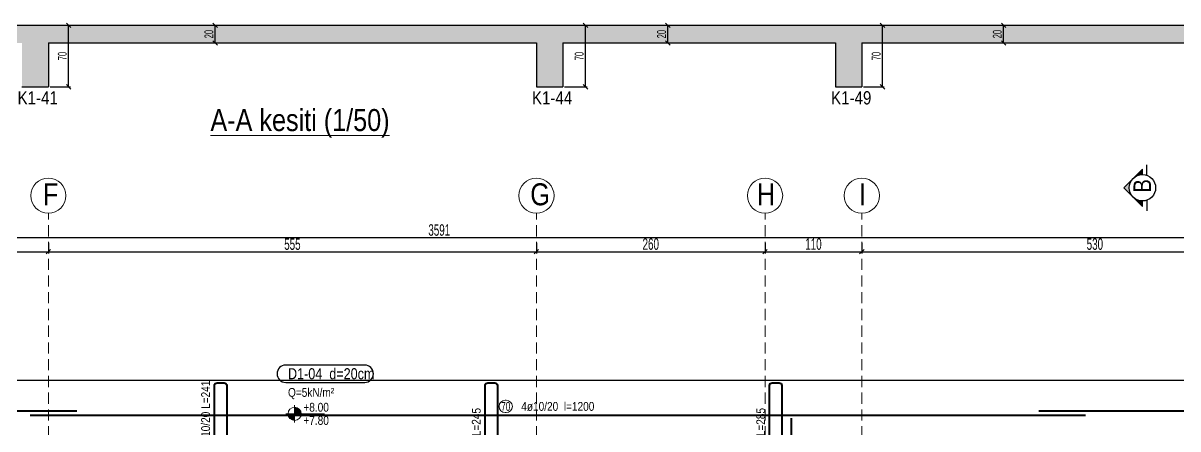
# Model space of a CAD drawing. Header units: millimetres. Extents: x 2876 to 7623, y 756 to 3416.
# Drawn here: x 5018 to 6332, y 2922 to 3384 of the extents above; entities that cross this region are included whole.
import ezdxf
from ezdxf.enums import TextEntityAlignment as Align

# ---------------------------------------------------------------- set-up
doc = ezdxf.new("R2010")
doc.units = ezdxf.units.MM
doc.linetypes.add('DASHED', pattern=[19.05, 12.7, -6.35])
for name, color, linetype, lineweight in [('AKS BALONU (BEYKENT)', 7, 'Continuous', 20), ('AKS CIZGISI (BEYKENT)', 252, 'DASHED', 20), ('AKS NO (BEYKENT)', 3, 'Continuous', 20), ('AKS OLCU (BEYKENT)', 200, 'Continuous', 20), ('DONATI (BEYKENT)', 4, 'Continuous', 40), ('DONATI YAZISI (BEYKENT)', 3, 'Continuous', 20), ('DOSEME ISMI (BEYKENT)', 9, 'Continuous', 20), ('DOSEME PAFTA (BEYKENT)', 3, 'Continuous', 20), ('DOSEME SINIRI (BEYKENT)', 2, 'Continuous', 30), ('KESIT (BEYKENT)', 151, 'Continuous', 25), ('KESIT ISMI (BEYKENT)', 6, 'Continuous', 20), ('KIRIS ISMI (BEYKENT)', 40, 'Continuous', 20), ('KOT CIZGI (BEYKENT)', 120, 'Continuous', 20), ('KOT YAZI (BEYKENT)', 7, 'Continuous', 20), ('OLCU (BEYKENT)', 14, 'Continuous', 20), ('POZ BALON (BEYKENT)', 14, 'Continuous', 20), ('POZ NO (BEYKENT)', 2, 'Continuous', 20), ('TARAMA (BEYKENT)', 252, 'Continuous', 20), ('YAZI (BEYKENT)', 140, 'Continuous', 20)]:
    doc.layers.add(name, color=color, linetype=linetype, lineweight=lineweight)
doc.styles.add('DONATI YAZISI (BEYKENT)', font='')
doc.styles.add('DSMOLC-50', font='Bahnschrift Light Condensed', dxfattribs={"width": 0.75, "height": 13})
doc.styles.add('KOT (BEYKENT)', font='')
doc.styles.add('OLC-50', font='Bahnschrift Light Condensed', dxfattribs={"width": 0.75, "height": 10})
doc.styles.add('YAZI (BEYKENT)', font='')
doc.styles.get('DONATI YAZISI (BEYKENT)').set_extended_font_data('Bahnschrift Light Condensed')
doc.styles.get('KOT (BEYKENT)').set_extended_font_data('Bahnschrift Light Condensed')
doc.styles.get('YAZI (BEYKENT)').set_extended_font_data('Bahnschrift Light Condensed')
doc.dimstyles.new('DSMOLC-50', dxfattribs={"dimtxt": 13, "dimasz": 5, "dimexe": 2, "dimexo": 2, "dimgap": 2, "dimtad": 1, "dimdec": 0, "dimzin": 12, "dimdsep": 46, "dimtxsty": 'DSMOLC-50', "dimblk": 'OBLIQUE', "dimcen": 0, "dimclrt": 7, "dimadec": 0, "dimazin": 0, "dimtfac": 1, "dimtdec": 0, "dimtix": 1, "dimtmove": 2, "dimatfit": 3, "dimfxl": 1, "dimtzin": 0, "dimarcsym": 0})

# ---------------------------------------------------------------- blocks, each defined once
blk = doc.blocks.new('_Oblique')
at = {"color": 0, "linetype": 'ByBlock', "lineweight": -2}
blk.add_line((-0.5, -0.5), (0.5, 0.5), dxfattribs=at)
blk = doc.blocks.new('*D71')
at = {"layer": 'AKS OLCU (BEYKENT)', "color": 0, "lineweight": -2, "transparency": 16777216}
for p, q in [((4787.1, 3133.4), (4787.1, 3121.4)), ((5047.1, 3133.4), (5047.1, 3121.4)), ((4787.1, 3123.4), (5047.1, 3123.4))]:
    blk.add_line(p, q, dxfattribs=at)
at = {"layer": 'DEFPOINTS', "color": 0, "transparency": 16777216}
for p in [(4787.1, 3135.4), (5047.1, 3135.4), (5047.1, 3123.4)]:
    blk.add_point(p, dxfattribs=at)
at = {"layer": 'AKS OLCU (BEYKENT)', "color": 0, "lineweight": -2, "transparency": 16777216, "xscale": 5, "yscale": 5, "zscale": 5, "rotation": 180}
blk.add_blockref('_Oblique', (4787.1, 3123.4), dxfattribs=at)
at = {"layer": 'AKS OLCU (BEYKENT)', "color": 0, "lineweight": -2, "transparency": 16777216, "xscale": 5, "yscale": 5, "zscale": 5}
blk.add_blockref('_Oblique', (5047.1, 3123.4), dxfattribs=at)
at = {"layer": 'AKS OLCU (BEYKENT)', "color": 7, "transparency": 16777216, "insert": (4917.1, 3132), "char_height": 13, "attachment_point": 5, "style": 'DSMOLC-50'}
blk.add_mtext('260', dxfattribs=at)
blk = doc.blocks.new('*D72')
at = {"layer": 'AKS OLCU (BEYKENT)', "color": 0, "lineweight": -2, "transparency": 16777216}
for p, q in [((5047.1, 3133.4), (5047.1, 3121.4)), ((5602.1, 3133.4), (5602.1, 3121.4)), ((5047.1, 3123.4), (5602.1, 3123.4))]:
    blk.add_line(p, q, dxfattribs=at)
at = {"layer": 'DEFPOINTS', "color": 0, "transparency": 16777216}
for p in [(5047.1, 3135.4), (5602.1, 3135.4), (5602.1, 3123.4)]:
    blk.add_point(p, dxfattribs=at)
at = {"layer": 'AKS OLCU (BEYKENT)', "color": 0, "lineweight": -2, "transparency": 16777216, "xscale": 5, "yscale": 5, "zscale": 5, "rotation": 180}
blk.add_blockref('_Oblique', (5047.1, 3123.4), dxfattribs=at)
at = {"layer": 'AKS OLCU (BEYKENT)', "color": 0, "lineweight": -2, "transparency": 16777216, "xscale": 5, "yscale": 5, "zscale": 5}
blk.add_blockref('_Oblique', (5602.1, 3123.4), dxfattribs=at)
at = {"layer": 'AKS OLCU (BEYKENT)', "color": 7, "transparency": 16777216, "insert": (5324.6, 3131.9), "char_height": 13, "attachment_point": 5, "style": 'DSMOLC-50'}
blk.add_mtext('555', dxfattribs=at)
blk = doc.blocks.new('*D73')
at = {"layer": 'AKS OLCU (BEYKENT)', "color": 0, "lineweight": -2, "transparency": 16777216}
for p, q in [((5602.1, 3133.4), (5602.1, 3121.4)), ((5862.1, 3133.4), (5862.1, 3121.4)), ((5602.1, 3123.4), (5862.1, 3123.4))]:
    blk.add_line(p, q, dxfattribs=at)
at = {"layer": 'DEFPOINTS', "color": 0, "transparency": 16777216}
for p in [(5602.1, 3135.4), (5862.1, 3135.4), (5862.1, 3123.4)]:
    blk.add_point(p, dxfattribs=at)
at = {"layer": 'AKS OLCU (BEYKENT)', "color": 0, "lineweight": -2, "transparency": 16777216, "xscale": 5, "yscale": 5, "zscale": 5, "rotation": 180}
blk.add_blockref('_Oblique', (5602.1, 3123.4), dxfattribs=at)
at = {"layer": 'AKS OLCU (BEYKENT)', "color": 0, "lineweight": -2, "transparency": 16777216, "xscale": 5, "yscale": 5, "zscale": 5}
blk.add_blockref('_Oblique', (5862.1, 3123.4), dxfattribs=at)
at = {"layer": 'AKS OLCU (BEYKENT)', "color": 7, "transparency": 16777216, "insert": (5732.1, 3132), "char_height": 13, "attachment_point": 5, "style": 'DSMOLC-50'}
blk.add_mtext('260', dxfattribs=at)
blk = doc.blocks.new('*D74')
at = {"layer": 'AKS OLCU (BEYKENT)', "color": 0, "lineweight": -2, "transparency": 16777216}
for p, q in [((5862.1, 3133.4), (5862.1, 3121.4)), ((5972.1, 3133.4), (5972.1, 3121.4)), ((5862.1, 3123.4), (5972.1, 3123.4))]:
    blk.add_line(p, q, dxfattribs=at)
at = {"layer": 'DEFPOINTS', "color": 0, "transparency": 16777216}
for p in [(5862.1, 3135.4), (5972.1, 3135.4), (5972.1, 3123.4)]:
    blk.add_point(p, dxfattribs=at)
at = {"layer": 'AKS OLCU (BEYKENT)', "color": 0, "lineweight": -2, "transparency": 16777216, "xscale": 5, "yscale": 5, "zscale": 5, "rotation": 180}
blk.add_blockref('_Oblique', (5862.1, 3123.4), dxfattribs=at)
at = {"layer": 'AKS OLCU (BEYKENT)', "color": 0, "lineweight": -2, "transparency": 16777216, "xscale": 5, "yscale": 5, "zscale": 5}
blk.add_blockref('_Oblique', (5972.1, 3123.4), dxfattribs=at)
at = {"layer": 'AKS OLCU (BEYKENT)', "color": 7, "transparency": 16777216, "insert": (5917.1, 3132), "char_height": 13, "attachment_point": 5, "style": 'DSMOLC-50'}
blk.add_mtext('110', dxfattribs=at)
blk = doc.blocks.new('*D75')
at = {"layer": 'AKS OLCU (BEYKENT)', "color": 0, "lineweight": -2, "transparency": 16777216}
for p, q in [((5972.1, 3133.4), (5972.1, 3121.4)), ((6502.1, 3133.4), (6502.1, 3121.4)), ((5972.1, 3123.4), (6502.1, 3123.4))]:
    blk.add_line(p, q, dxfattribs=at)
at = {"layer": 'DEFPOINTS', "color": 0, "transparency": 16777216}
for p in [(5972.1, 3135.4), (6502.1, 3135.4), (6502.1, 3123.4)]:
    blk.add_point(p, dxfattribs=at)
at = {"layer": 'AKS OLCU (BEYKENT)', "color": 0, "lineweight": -2, "transparency": 16777216, "xscale": 5, "yscale": 5, "zscale": 5, "rotation": 180}
blk.add_blockref('_Oblique', (5972.1, 3123.4), dxfattribs=at)
at = {"layer": 'AKS OLCU (BEYKENT)', "color": 0, "lineweight": -2, "transparency": 16777216, "xscale": 5, "yscale": 5, "zscale": 5}
blk.add_blockref('_Oblique', (6502.1, 3123.4), dxfattribs=at)
at = {"layer": 'AKS OLCU (BEYKENT)', "color": 7, "transparency": 16777216, "insert": (6237.1, 3132), "char_height": 13, "attachment_point": 5, "style": 'DSMOLC-50'}
blk.add_mtext('530', dxfattribs=at)
blk = doc.blocks.new('*D77')
at = {"layer": 'AKS OLCU (BEYKENT)', "color": 0, "lineweight": -2, "transparency": 16777216}
for p, q in [((3696.3, 3137.4), (3696.3, 3141.4)), ((3696.3, 3139.4), (7286.9, 3139.4)), ((7286.9, 3137.4), (7286.9, 3141.4))]:
    blk.add_line(p, q, dxfattribs=at)
at = {"layer": 'DEFPOINTS', "color": 0, "transparency": 16777216}
for p in [(7286.9, 3139.4), (3696.3, 3135.4), (7286.9, 3135.4)]:
    blk.add_point(p, dxfattribs=at)
at = {"layer": 'AKS OLCU (BEYKENT)', "color": 0, "lineweight": -2, "transparency": 16777216, "xscale": 5, "yscale": 5, "zscale": 5, "rotation": 180}
blk.add_blockref('_Oblique', (3696.3, 3139.4), dxfattribs=at)
at = {"layer": 'AKS OLCU (BEYKENT)', "color": 0, "lineweight": -2, "transparency": 16777216, "xscale": 5, "yscale": 5, "zscale": 5}
blk.add_blockref('_Oblique', (7286.9, 3139.4), dxfattribs=at)
at = {"layer": 'AKS OLCU (BEYKENT)', "color": 7, "transparency": 16777216, "insert": (5491.6, 3148), "char_height": 13, "attachment_point": 5, "style": 'DSMOLC-50'}
blk.add_mtext('3591', dxfattribs=at)
blk = doc.blocks.new('*D112')
at = {"layer": 'DEFPOINTS', "color": 0, "transparency": 16777216}
for p in [(5047.1, 3381), (5070.1, 3381), (5047.1, 3311)]:
    blk.add_point(p, dxfattribs=at)
at = {"layer": 'OLCU (BEYKENT)', "color": 0, "lineweight": -2, "transparency": 16777216}
for p, q in [((5049.1, 3381), (5072.1, 3381)), ((5070.1, 3311), (5070.1, 3381)), ((5049.1, 3311), (5072.1, 3311))]:
    blk.add_line(p, q, dxfattribs=at)
at = {"layer": 'OLCU (BEYKENT)', "color": 0, "lineweight": -2, "transparency": 16777216, "xscale": 5, "yscale": 5, "zscale": 5}
for p, rotation in [((5070.1, 3381), 90), ((5070.1, 3311), 270)]:
    blk.add_blockref('_Oblique', p, dxfattribs=dict(at, rotation=rotation))
at = {"layer": 'OLCU (BEYKENT)', "color": 7, "transparency": 16777216, "insert": (5063, 3346), "char_height": 10, "attachment_point": 5, "rotation": 90, "style": 'OLC-50'}
blk.add_mtext('70', dxfattribs=at)
blk = doc.blocks.new('*D113')
at = {"layer": 'DEFPOINTS', "color": 0, "transparency": 16777216}
for p in [(5224.1, 3381), (5236.8, 3381), (5224.1, 3361)]:
    blk.add_point(p, dxfattribs=at)
at = {"layer": 'OLCU (BEYKENT)', "color": 0, "lineweight": -2, "transparency": 16777216}
for p, q in [((5226.1, 3381), (5238.8, 3381)), ((5236.8, 3361), (5236.8, 3381)), ((5226.1, 3361), (5238.8, 3361))]:
    blk.add_line(p, q, dxfattribs=at)
at = {"layer": 'OLCU (BEYKENT)', "color": 0, "lineweight": -2, "transparency": 16777216, "xscale": 5, "yscale": 5, "zscale": 5}
for p, rotation in [((5236.8, 3381), 90), ((5236.8, 3361), 270)]:
    blk.add_blockref('_Oblique', p, dxfattribs=dict(at, rotation=rotation))
at = {"layer": 'OLCU (BEYKENT)', "color": 7, "transparency": 16777216, "insert": (5229.7, 3371), "char_height": 10, "attachment_point": 5, "rotation": 90, "style": 'OLC-50'}
blk.add_mtext('20', dxfattribs=at)
blk = doc.blocks.new('*D114')
at = {"layer": 'DEFPOINTS', "color": 0, "transparency": 16777216}
for p in [(5632.1, 3381), (5657.9, 3381), (5632.1, 3311)]:
    blk.add_point(p, dxfattribs=at)
at = {"layer": 'OLCU (BEYKENT)', "color": 0, "lineweight": -2, "transparency": 16777216}
for p, q in [((5634.1, 3381), (5659.9, 3381)), ((5657.9, 3311), (5657.9, 3381)), ((5634.1, 3311), (5659.9, 3311))]:
    blk.add_line(p, q, dxfattribs=at)
at = {"layer": 'OLCU (BEYKENT)', "color": 0, "lineweight": -2, "transparency": 16777216, "xscale": 5, "yscale": 5, "zscale": 5}
for p, rotation in [((5657.9, 3381), 90), ((5657.9, 3311), 270)]:
    blk.add_blockref('_Oblique', p, dxfattribs=dict(at, rotation=rotation))
at = {"layer": 'OLCU (BEYKENT)', "color": 7, "transparency": 16777216, "insert": (5650.8, 3346), "char_height": 10, "attachment_point": 5, "rotation": 90, "style": 'OLC-50'}
blk.add_mtext('70', dxfattribs=at)
blk = doc.blocks.new('*D115')
at = {"layer": 'DEFPOINTS', "color": 0, "transparency": 16777216}
for p in [(5737, 3381), (5751.5, 3381), (5737, 3361)]:
    blk.add_point(p, dxfattribs=at)
at = {"layer": 'OLCU (BEYKENT)', "color": 0, "lineweight": -2, "transparency": 16777216}
for p, q in [((5739, 3381), (5753.5, 3381)), ((5751.5, 3361), (5751.5, 3381)), ((5739, 3361), (5753.5, 3361))]:
    blk.add_line(p, q, dxfattribs=at)
at = {"layer": 'OLCU (BEYKENT)', "color": 0, "lineweight": -2, "transparency": 16777216, "xscale": 5, "yscale": 5, "zscale": 5}
for p, rotation in [((5751.5, 3381), 90), ((5751.5, 3361), 270)]:
    blk.add_blockref('_Oblique', p, dxfattribs=dict(at, rotation=rotation))
at = {"layer": 'OLCU (BEYKENT)', "color": 7, "transparency": 16777216, "insert": (5744.4, 3371), "char_height": 10, "attachment_point": 5, "rotation": 90, "style": 'OLC-50'}
blk.add_mtext('20', dxfattribs=at)
blk = doc.blocks.new('*D116')
at = {"layer": 'DEFPOINTS', "color": 0, "transparency": 16777216}
for p in [(5972.1, 3381), (5995.6, 3381), (5972.1, 3311)]:
    blk.add_point(p, dxfattribs=at)
at = {"layer": 'OLCU (BEYKENT)', "color": 0, "lineweight": -2, "transparency": 16777216}
for p, q in [((5974.1, 3381), (5997.6, 3381)), ((5995.6, 3311), (5995.6, 3381)), ((5974.1, 3311), (5997.6, 3311))]:
    blk.add_line(p, q, dxfattribs=at)
at = {"layer": 'OLCU (BEYKENT)', "color": 0, "lineweight": -2, "transparency": 16777216, "xscale": 5, "yscale": 5, "zscale": 5}
for p, rotation in [((5995.6, 3381), 90), ((5995.6, 3311), 270)]:
    blk.add_blockref('_Oblique', p, dxfattribs=dict(at, rotation=rotation))
at = {"layer": 'OLCU (BEYKENT)', "color": 7, "transparency": 16777216, "insert": (5988.5, 3346), "char_height": 10, "attachment_point": 5, "rotation": 90, "style": 'OLC-50'}
blk.add_mtext('70', dxfattribs=at)
blk = doc.blocks.new('*D117')
at = {"layer": 'DEFPOINTS', "color": 0, "transparency": 16777216}
for p in [(6117.2, 3381), (6133.3, 3381), (6117.2, 3361)]:
    blk.add_point(p, dxfattribs=at)
at = {"layer": 'OLCU (BEYKENT)', "color": 0, "lineweight": -2, "transparency": 16777216}
for p, q in [((6119.2, 3381), (6135.3, 3381)), ((6133.3, 3361), (6133.3, 3381)), ((6119.2, 3361), (6135.3, 3361))]:
    blk.add_line(p, q, dxfattribs=at)
at = {"layer": 'OLCU (BEYKENT)', "color": 0, "lineweight": -2, "transparency": 16777216, "xscale": 5, "yscale": 5, "zscale": 5}
for p, rotation in [((6133.3, 3381), 90), ((6133.3, 3361), 270)]:
    blk.add_blockref('_Oblique', p, dxfattribs=dict(at, rotation=rotation))
at = {"layer": 'OLCU (BEYKENT)', "color": 7, "transparency": 16777216, "insert": (6126.2, 3371), "char_height": 10, "attachment_point": 5, "rotation": 90, "style": 'OLC-50'}
blk.add_mtext('20', dxfattribs=at)

msp = doc.modelspace()

# ---------------------------------------------------------------- hatches: boundary and pattern name
at = {"layer": 'KESIT (BEYKENT)', "lineweight": -3}
h = msp.add_hatch(color=256, dxfattribs=at)
h.dxf.hatch_style = 1
h.paths.add_polyline_path([(6291.2, 3217.3), (6280.5, 3206.7, -0.198912), (6291.2, 3211.1)])
h = msp.add_hatch(color=256, dxfattribs=at)
h.dxf.hatch_style = 1
h.paths.add_polyline_path([(6280.5, 3206.7), (6269.9, 3196.1), (6280.5, 3185.5, -0.198912), (6276.2, 3196.1, -0.198912)])
h = msp.add_hatch(color=256, dxfattribs=at)
h.dxf.hatch_style = 1
h.paths.add_polyline_path([(6291.2, 3181.1, -0.198912), (6280.5, 3185.5), (6291.2, 3174.9)])
at = {"layer": 'KOT CIZGI (BEYKENT)'}
h = msp.add_hatch(color=256, dxfattribs=at)
h.dxf.hatch_style = 1
h.paths.add_polyline_path([(5327.1, 2946.4), (5327.1, 2938.9), (5334.6, 2938.9, 0.414214)])
h = msp.add_hatch(color=256, dxfattribs=at)
h.dxf.hatch_style = 1
h.paths.add_polyline_path([(5327.1, 2938.9), (5319.6, 2938.9, 0.414214), (5327.1, 2931.4)])
at = {"layer": 'TARAMA (BEYKENT)', "lineweight": -3}
h = msp.add_hatch(dxfattribs=at)
h.set_pattern_fill('ANSI33', color=256)
h.set_pattern_definition([(45, (1714.5124, -1065.876), (-4.490128, 4.490128), []), (45, (1719.0026, -1065.876), (-4.490128, 4.490128), [3.175, -1.5875])])
h.paths.add_polyline_path([(7034.1, 3361), (7093.4, 3361), (7093.4, 3381), (3452.4, 3381), (3452.4, 3361), (3514.6, 3361), (3514.6, 3311), (3545.8, 3311), (3545.8, 3361), (4257, 3361), (4257, 3311), (4287.1, 3311), (4287.1, 3361), (4647, 3361), (4647, 3311), (4677.1, 3311), (4677.1, 3361), (5017.1, 3361), (5017.1, 3311), (5047.1, 3311), (5047.1, 3361), (5602, 3361), (5602, 3311), (5632.1, 3311), (5632.1, 3361), (5942.1, 3361), (5942.1, 3311), (5972.1, 3311), (5972.1, 3361), (6502, 3361), (6502, 3311), (6532.1, 3311), (6532.1, 3361), (7003.6, 3361), (7003.6, 3311), (7034.1, 3311)])

# ---------------------------------------------------------------- linework, layer by layer
at = {"layer": 'AKS BALONU (BEYKENT)'}
for centre in [(5047.1, 3187.2), (5602.1, 3187.2), (5862.1, 3187.2), (5972.1, 3187.2)]:
    msp.add_circle(centre, 20, dxfattribs=at)
at = {"layer": 'AKS CIZGISI (BEYKENT)'}
for p, q in [((5047.1, 797.7), (5047.1, 3167.2)), ((5602.1, 797.7), (5602.1, 3167.2)), ((5862.1, 797.7), (5862.1, 3167.2)), ((5972.1, 797.7), (5972.1, 3167.2))]:
    msp.add_line(p, q, dxfattribs=at)
at = {"layer": 'DONATI (BEYKENT)'}
for points in [[(5295.9, 2890.2), (5238.9, 2890.2, -0.414214), (5235.9, 2893.2), (5235.9, 2971.2, -0.414214), (5238.9, 2974.2), (5246.9, 2974.2, -0.414214), (5249.9, 2971.2), (5249.9, 2891.2)], [(5543.7, 2828.2), (5543.7, 2971.2, -0.414214), (5546.7, 2974.2), (5554.7, 2974.2, -0.414214), (5557.7, 2971.2), (5557.7, 2890.2)], [(5867.1, 2788.3), (5867.1, 2971.2, -0.414214), (5870.1, 2974.2), (5878.1, 2974.2, -0.414214), (5881.1, 2971.2), (5881.1, 2890.2)], [(5892.1, 2410.6), (5892.1, 2574.3, -0.198912), (5893, 2576.4), (5905.2, 2588.6, 0.198912), (5906.1, 2590.7), (5906.1, 2794.1, 0.198912), (5905.2, 2796.2), (5893, 2808.4, -0.198912), (5892.1, 2810.5), (5892.1, 2934)]]:
    msp.add_lwpolyline(points, format="xyb", dxfattribs=at)
for points in [[(3879.4, 2942.4), (5079.4, 2942.4)], [(6173.4, 2942.4), (7356.3, 2942.4)], [(5026.4, 2937.4), (6226.4, 2937.4)]]:
    msp.add_lwpolyline(points, dxfattribs=at)
at = {"layer": 'DOSEME PAFTA (BEYKENT)', "lineweight": -3}
msp.add_lwpolyline([(5317, 2974.6), (5406.8, 2974.6, 1), (5406.8, 2994.4), (5317, 2994.4, 1)], format="xyb", close=True, dxfattribs=at)
at = {"layer": 'DOSEME SINIRI (BEYKENT)'}
for p, q in [((3452.4, 3381), (7093.4, 3381)), ((5047.1, 3361), (5047.1, 3311)), ((5047.1, 3361), (5602, 3361)), ((5602, 3361), (5602, 3311)), ((5632.1, 3361), (5632.1, 3311)), ((5632.1, 3361), (5942.1, 3361)), ((5942.1, 3361), (5942.1, 3311)), ((5972.1, 3361), (5972.1, 3311)), ((5972.1, 3361), (6502, 3361)), ((5017.1, 3311), (5047.1, 3311)), ((5602, 3311), (5632.1, 3311)), ((5942.1, 3311), (5972.1, 3311))]:
    msp.add_line(p, q, dxfattribs=at)
msp.add_lwpolyline([(3886.1, 2977.2), (7365.5, 2977.4), (7007.2, 947.6), (3315.3, 947.6)], close=True, dxfattribs=at)
at = {"layer": 'KESIT (BEYKENT)', "lineweight": -3, "flags": 128}
for points in [[(6291.2, 3211.1), (6291.2, 3217.3), (6269.9, 3196.1), (6291.2, 3174.9), (6291.2, 3181.1)], [(6296.2, 3210.3), (6296.2, 3222.3)], [(6296.2, 3182), (6296.2, 3169.9)]]:
    msp.add_lwpolyline(points, dxfattribs=at)
at = {"layer": 'KESIT (BEYKENT)', "lineweight": -3}
msp.add_circle((6291.2, 3196.1), 15, dxfattribs=at)
at = {"layer": 'KOT CIZGI (BEYKENT)'}
for p, q in [((5327.1, 2948.9), (5327.1, 2928.9)), ((5317.1, 2938.9), (5361.1, 2938.9))]:
    msp.add_line(p, q, dxfattribs=at)
msp.add_circle((5327.1, 2938.9), 7.5, dxfattribs=at)
at = {"layer": 'POZ BALON (BEYKENT)'}
for p, q in [((5566.7, 2954.4), (5567.7, 2954.4)), ((5566.7, 2940.4), (5567.7, 2940.4))]:
    msp.add_line(p, q, dxfattribs=at)
for centre, start, end in [((5566.7, 2947.4), 90, 270), ((5567.7, 2947.4), 270, 90)]:
    msp.add_arc(centre, 7, start, end, dxfattribs=at)

# ---------------------------------------------------------------- texts
at = {"layer": 'AKS NO (BEYKENT)', "style": 'YAZI (BEYKENT)'}
for s, p in [('F', (5040.8, 3176.2)), ('G', (5595.1, 3176.2)), ('H', (5852.8, 3176.2)), ('I', (5969, 3176.2))]:
    msp.add_text(s, height=25, dxfattribs=at).set_placement(p)
at = {"layer": 'DONATI YAZISI (BEYKENT)', "style": 'DONATI YAZISI (BEYKENT)'}
for s, p in [('21ø10/20 L=241', (5225.9, 2934.8)), ('18ø10/20 L=245', (5533.7, 2903.7)), ('18ø10/20 L=285', (5857.1, 2903.7))]:
    msp.add_text(s, height=10, rotation=90, dxfattribs=at).set_placement(p, align=Align.MIDDLE_CENTER)
msp.add_text('4ø10/20  l=1200', height=10, dxfattribs=at).set_placement((5626.4, 2947.4), align=Align.MIDDLE_CENTER)
at = {"layer": 'DOSEME ISMI (BEYKENT)', "style": 'YAZI (BEYKENT)'}
msp.add_text('D1-04  d=20cm', height=12.5, dxfattribs=at).set_placement((5319.6, 2978.3))
at = {"layer": 'KESIT ISMI (BEYKENT)', "style": 'YAZI (BEYKENT)'}
msp.add_text('%%UA-A kesiti (1/50)', height=25, dxfattribs=at).set_placement((5231.4, 3260.7))
msp.add_text('B', height=20, rotation=90, dxfattribs=at).set_placement((6301, 3190.7))
at = {"layer": 'KIRIS ISMI (BEYKENT)', "style": 'YAZI (BEYKENT)'}
for s, p in [('K1-41', (5012.1, 3291)), ('K1-44', (5597, 3291)), ('K1-49', (5937.1, 3291))]:
    msp.add_text(s, height=15, dxfattribs=at).set_placement(p)
at = {"layer": 'KOT YAZI (BEYKENT)', "style": 'KOT (BEYKENT)'}
for s, p in [('+8.00', (5337.1, 2941.4)), ('+7.80', (5337.1, 2926.4))]:
    msp.add_text(s, height=10, dxfattribs=at).set_placement(p)
at = {"layer": 'POZ NO (BEYKENT)', "style": 'YAZI (BEYKENT)', "width": 0.8}
msp.add_text('70', height=10, dxfattribs=at).set_placement((5567.2, 2947.4), align=Align.MIDDLE_CENTER)
at = {"layer": 'YAZI (BEYKENT)', "style": 'YAZI (BEYKENT)'}
msp.add_text('Q=5kN/m²', height=10, dxfattribs=at).set_placement((5319.6, 2958.3))

# ---------------------------------------------------------------- dimensions: what is measured, and where the dimension line sits
at = {"layer": 'AKS OLCU (BEYKENT)'}
for base, p1, p2, picture, middle in [((7286.9, 3139.4), (3696.3, 3135.4), (7286.9, 3135.4), '*D77', (5491.6, 3148)), ((5047.1, 3123.4), (4787.1, 3135.4), (5047.1, 3135.4), '*D71', (4917.1, 3132)), ((5602.1, 3123.4), (5047.1, 3135.4), (5602.1, 3135.4), '*D72', (5324.6, 3131.9)), ((5862.1, 3123.4), (5602.1, 3135.4), (5862.1, 3135.4), '*D73', (5732.1, 3132)), ((5972.1, 3123.4), (5862.1, 3135.4), (5972.1, 3135.4), '*D74', (5917.1, 3132)), ((6502.1, 3123.4), (5972.1, 3135.4), (6502.1, 3135.4), '*D75', (6237.1, 3132))]:
    dim = msp.add_linear_dim(base=base, p1=p1, p2=p2, dimstyle='DSMOLC-50', dxfattribs=at)
    dim.commit()
    dim.dimension.update_dxf_attribs({"geometry": picture, "text_midpoint": middle})
at = {"layer": 'OLCU (BEYKENT)'}
for base, p1, p2, picture, middle in [((5070.1, 3381), (5047.1, 3311), (5047.1, 3381), '*D112', (5063, 3346)), ((5236.8, 3381), (5224.1, 3361), (5224.1, 3381), '*D113', (5229.7, 3371)), ((5657.9, 3381), (5632.1, 3311), (5632.1, 3381), '*D114', (5650.8, 3346)), ((5751.5, 3381), (5737, 3361), (5737, 3381), '*D115', (5744.4, 3371)), ((5995.6, 3381), (5972.1, 3311), (5972.1, 3381), '*D116', (5988.5, 3346)), ((6133.3, 3381), (6117.2, 3361), (6117.2, 3381), '*D117', (6126.2, 3371))]:
    dim = msp.add_linear_dim(base=base, p1=p1, p2=p2, angle=90, dimstyle='DSMOLC-50', override={"dimtxsty": 'OLC-50'}, dxfattribs=at)
    dim.commit()
    dim.dimension.update_dxf_attribs({"geometry": picture, "text_midpoint": middle})

doc.saveas('drawing.dxf')
